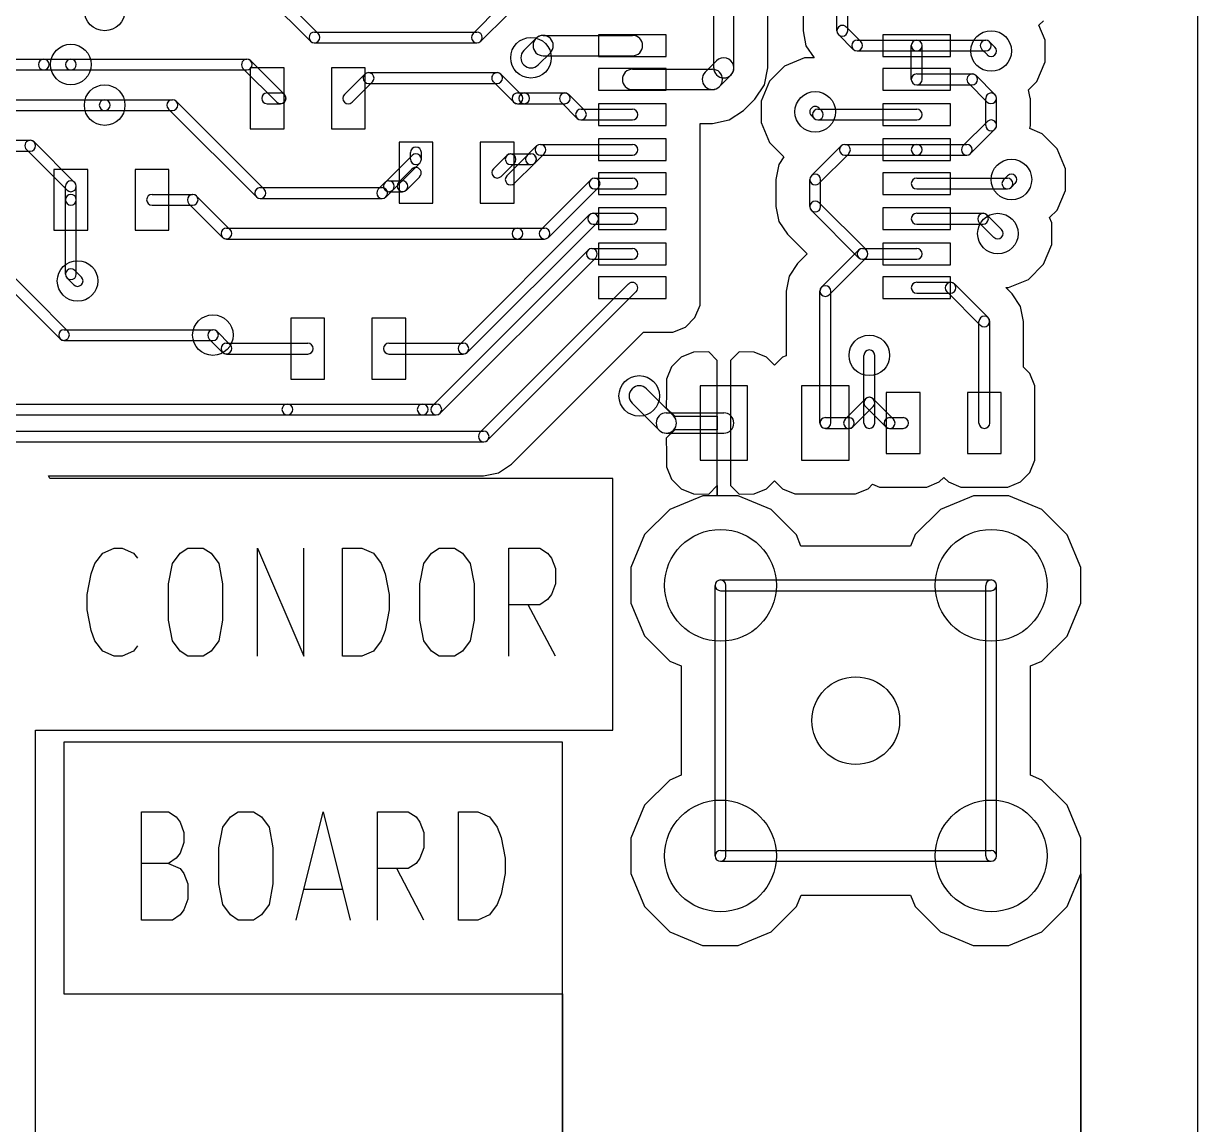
# Model space of a CAD drawing. Extents: x -29274 to 69862, y 24345 to 162744.
# Drawn here: x 52650 to 61325, y 32484 to 40624 of the extents above; entities that cross this region are included whole.
import ezdxf

# ---------------------------------------------------------------- set-up
doc = ezdxf.new("R2010")
doc.units = 0
doc.layers.add('BLACK', color=1, linetype='CONTINUOUS')

msp = doc.modelspace()

# ---------------------------------------------------------------- linework, layer by layer
at = {"layer": 'BLACK'}
for p, q in [((61325, 75620), (61325, 35070)), ((61325, 75620), (61325, 35070)), ((57750, 40296), (57750, 42470)), ((57900, 40296), (57900, 42470)), ((58150, 40295), (58150, 41993)), ((58150, 40295), (58150, 41993)), ((54828, 40549), (54429, 40948)), ((54771, 40492), (54372, 40891)), ((58410, 40870), (58410, 40570)), ((58410, 40870), (58410, 40570)), ((58660, 40570), (58660, 40870)), ((58740, 40570), (58740, 40870)), ((56171, 40748), (55972, 40549)), ((56228, 40691), (56029, 40492)), ((60153, 40610), (60188, 40644)), ((60153, 40610), (60188, 40644)), ((60199, 40499), (60153, 40610)), ((60199, 40499), (60153, 40610)), ((54800, 40560), (56000, 40560)), ((56437, 40513), (56347, 40423)), ((56490, 40535), (57150, 40535)), ((57400, 40540), (56900, 40540)), ((56900, 40540), (56900, 40380)), ((57400, 40380), (57400, 40540)), ((58410, 40570), (58432, 40459)), ((58410, 40570), (58432, 40459)), ((58781, 40432), (58672, 40541)), ((58838, 40489), (58729, 40598)), ((59500, 40540), (59000, 40540)), ((59000, 40540), (59000, 40380)), ((59500, 40380), (59500, 40540)), ((54800, 40480), (56000, 40480)), ((58432, 40459), (58492, 40369)), ((58432, 40459), (58492, 40369)), ((58810, 40500), (59250, 40500)), ((59210, 40210), (59210, 40460)), ((59250, 40500), (59760, 40500)), ((59290, 40210), (59290, 40460)), ((59772, 40392), (59732, 40432)), ((59828, 40448), (59788, 40488)), ((60199, 40340), (60199, 40499)), ((60199, 40340), (60199, 40499)), ((51050, 40360), (52800, 40360)), ((52800, 40360), (53000, 40360)), ((53000, 40360), (54300, 40360)), ((54578, 40099), (54329, 40348)), ((56543, 40407), (56453, 40317)), ((56490, 40385), (57150, 40385)), ((56900, 40380), (57400, 40380)), ((57687, 40264), (57771, 40348)), ((58421, 40369), (58274, 40308)), ((58421, 40369), (58274, 40308)), ((58492, 40369), (58421, 40369)), ((58492, 40369), (58421, 40369)), ((58810, 40420), (59250, 40420)), ((59000, 40380), (59500, 40380)), ((59250, 40420), (59760, 40420)), ((60138, 40194), (60199, 40340)), ((60138, 40194), (60199, 40340)), ((51050, 40280), (52800, 40280)), ((52800, 40280), (53000, 40280)), ((53000, 40280), (54300, 40280)), ((54521, 40042), (54272, 40291)), ((54325, 40295), (54325, 39845)), ((54575, 40295), (54325, 40295)), ((54575, 39845), (54575, 40295)), ((54925, 40295), (54925, 39845)), ((55175, 40295), (54925, 40295)), ((55175, 39845), (55175, 40295)), ((55200, 40260), (56150, 40260)), ((57400, 40290), (56900, 40290)), ((56900, 40290), (56900, 40130)), ((57150, 40285), (57740, 40285)), ((57400, 40130), (57400, 40290)), ((58125, 40171), (58150, 40295)), ((58125, 40171), (58150, 40295)), ((58274, 40308), (58162, 40196)), ((58274, 40308), (58162, 40196)), ((59500, 40290), (59000, 40290)), ((59000, 40290), (59000, 40130)), ((59500, 40130), (59500, 40290)), ((55172, 40248), (55022, 40098)), ((55228, 40192), (55078, 40042)), ((55200, 40180), (56150, 40180)), ((56272, 40042), (56122, 40192)), ((56328, 40098), (56178, 40248)), ((57793, 40158), (57877, 40242)), ((58055, 40065), (58125, 40170)), ((58055, 40065), (58125, 40170)), ((58162, 40196), (58101, 40050)), ((58162, 40196), (58101, 40050)), ((58125, 40170), (58125, 40171)), ((58125, 40170), (58125, 40171)), ((59250, 40250), (59660, 40250)), ((59250, 40170), (59660, 40170)), ((59771, 40042), (59632, 40181)), ((59828, 40099), (59689, 40238)), ((60077, 40134), (60138, 40194)), ((60077, 40134), (60138, 40194)), ((54450, 40110), (54550, 40110)), ((56300, 40110), (56350, 40110)), ((56350, 40110), (56650, 40110)), ((56798, 39979), (56679, 40098)), ((56900, 40130), (57400, 40130)), ((57150, 40135), (57740, 40135)), ((59000, 40130), (59500, 40130)), ((60089, 40071), (60077, 40134)), ((60089, 40071), (60077, 40134)), ((51050, 40060), (53250, 40060)), ((53250, 40060), (53750, 40060)), ((53779, 40048), (54428, 39399)), ((54450, 40030), (54550, 40030)), ((56300, 40030), (56350, 40030)), ((56350, 40030), (56650, 40030)), ((56741, 39922), (56622, 40041)), ((57400, 40030), (56900, 40030)), ((56900, 40030), (56900, 39870)), ((57400, 39870), (57400, 40030)), ((57970, 39980), (58055, 40065)), ((57970, 39980), (58055, 40065)), ((58101, 40050), (58101, 39891)), ((58101, 40050), (58101, 39891)), ((58548, 39978), (58528, 39998)), ((59500, 40030), (59000, 40030)), ((59000, 40030), (59000, 39870)), ((59500, 39870), (59500, 40030)), ((59760, 39870), (59760, 40070)), ((59840, 39870), (59840, 40070)), ((60090, 40070), (60089, 40071)), ((60090, 40070), (60089, 40071)), ((60090, 39870), (60090, 40070)), ((60090, 39870), (60090, 40070)), ((51050, 39980), (53250, 39980)), ((53250, 39980), (53750, 39980)), ((53722, 39991), (54371, 39342)), ((56770, 39990), (57150, 39990)), ((56770, 39910), (57150, 39910)), ((57740, 39885), (57864, 39910)), ((57740, 39885), (57864, 39910)), ((57864, 39910), (57970, 39980)), ((57864, 39910), (57970, 39980)), ((58492, 39922), (58472, 39942)), ((58520, 39990), (59250, 39990)), ((58520, 39910), (59250, 39910)), ((54325, 39845), (54575, 39845)), ((54925, 39845), (55175, 39845)), ((56900, 39870), (57400, 39870)), ((57649, 39819), (57648, 39820)), ((57648, 39820), (57649, 39820)), ((57649, 39819), (57648, 39820)), ((57648, 39820), (57649, 39820)), ((57649, 39820), (57649, 39885)), ((57649, 39885), (57740, 39885)), ((57649, 39820), (57649, 39885)), ((57649, 39885), (57740, 39885)), ((57649, 39659), (57649, 39819)), ((57649, 39659), (57649, 39819)), ((58101, 39891), (58162, 39744)), ((58101, 39891), (58162, 39744)), ((59000, 39870), (59500, 39870)), ((59592, 39718), (59772, 39898)), ((59648, 39662), (59828, 39842)), ((60085, 39846), (60090, 39870)), ((60085, 39846), (60090, 39870)), ((60176, 39808), (60085, 39846)), ((60176, 39808), (60085, 39846)), ((51050, 39760), (52700, 39760)), ((53028, 39448), (52728, 39748)), ((55425, 39745), (55425, 39295)), ((55675, 39745), (55425, 39745)), ((55675, 39295), (55675, 39745)), ((56025, 39745), (56025, 39295)), ((56275, 39745), (56025, 39745)), ((56275, 39295), (56275, 39745)), ((57400, 39770), (56900, 39770)), ((56900, 39770), (56900, 39610)), ((57400, 39610), (57400, 39770)), ((58162, 39744), (58269, 39637)), ((58162, 39744), (58269, 39637)), ((59500, 39770), (59000, 39770)), ((59000, 39770), (59000, 39610)), ((59500, 39610), (59500, 39770)), ((60288, 39696), (60176, 39808)), ((60288, 39696), (60176, 39808)), ((51050, 39680), (52700, 39680)), ((52972, 39392), (52672, 39692)), ((55521, 39648), (55322, 39449)), ((55510, 39620), (55510, 39670)), ((55590, 39620), (55590, 39670)), ((56221, 39648), (56122, 39549)), ((56372, 39648), (56222, 39498)), ((56250, 39660), (56400, 39660)), ((56441, 39718), (56372, 39649)), ((56498, 39661), (56429, 39592)), ((56470, 39730), (57150, 39730)), ((56470, 39650), (57150, 39650)), ((57649, 39569), (57649, 39659)), ((57649, 39569), (57649, 39659)), ((58691, 39718), (58472, 39499)), ((58748, 39661), (58529, 39442)), ((58720, 39730), (59250, 39730)), ((58720, 39650), (59250, 39650)), ((59250, 39730), (59620, 39730)), ((59250, 39650), (59620, 39650)), ((60349, 39549), (60288, 39696)), ((60349, 39549), (60288, 39696)), ((55578, 39591), (55379, 39392)), ((56278, 39591), (56179, 39492)), ((56250, 39580), (56400, 39580)), ((56428, 39592), (56278, 39442)), ((56900, 39610), (57400, 39610)), ((57649, 39560), (57649, 39569)), ((57649, 39560), (57649, 39569)), ((57649, 39409), (57649, 39560)), ((57649, 39409), (57649, 39560)), ((58232, 39581), (58210, 39470)), ((58232, 39581), (58210, 39470)), ((58269, 39637), (58232, 39581)), ((58269, 39637), (58232, 39581)), ((59000, 39610), (59500, 39610)), ((52875, 39545), (52875, 39095)), ((53125, 39545), (52875, 39545)), ((53125, 39095), (53125, 39545)), ((53475, 39545), (53475, 39095)), ((53725, 39545), (53475, 39545)), ((53725, 39095), (53725, 39545)), ((55422, 39449), (55521, 39548)), ((55479, 39392), (55578, 39491)), ((56870, 39480), (57150, 39480)), ((57400, 39520), (56900, 39520)), ((56900, 39520), (56900, 39360)), ((57400, 39360), (57400, 39520)), ((59500, 39520), (59000, 39520)), ((59000, 39520), (59000, 39360)), ((59250, 39480), (59920, 39480)), ((59500, 39360), (59500, 39520)), ((59922, 39498), (59892, 39468)), ((60349, 39390), (60349, 39549)), ((60349, 39390), (60349, 39549)), ((51822, 39391), (52921, 38292)), ((51879, 39448), (52978, 38349)), ((52960, 39320), (52960, 39420)), ((53040, 39320), (53040, 39420)), ((54400, 39410), (55300, 39410)), ((55321, 39448), (55272, 39399)), ((55378, 39391), (55329, 39342)), ((55350, 39460), (55450, 39460)), ((56841, 39468), (56472, 39099)), ((56898, 39411), (56529, 39042)), ((56870, 39400), (57150, 39400)), ((57649, 39310), (57649, 39409)), ((57649, 39310), (57649, 39409)), ((58210, 39470), (58210, 39270)), ((58210, 39470), (58210, 39270)), ((58460, 39270), (58460, 39470)), ((58540, 39270), (58540, 39470)), ((59250, 39400), (59920, 39400)), ((59978, 39442), (59948, 39412)), ((60288, 39244), (60349, 39390)), ((60288, 39244), (60349, 39390)), ((52960, 38770), (52960, 39320)), ((53040, 38770), (53040, 39320)), ((53600, 39360), (53900, 39360)), ((53929, 39348), (54178, 39099)), ((54400, 39330), (55300, 39330)), ((55350, 39380), (55450, 39380)), ((56900, 39360), (57400, 39360)), ((57649, 39309), (57648, 39310)), ((57648, 39310), (57649, 39310)), ((57649, 39309), (57648, 39310)), ((57648, 39310), (57649, 39310)), ((57649, 39149), (57649, 39309)), ((57649, 39149), (57649, 39309)), ((58529, 39298), (58878, 38949)), ((59000, 39360), (59500, 39360)), ((53600, 39280), (53900, 39280)), ((53872, 39291), (54121, 39042)), ((55425, 39295), (55675, 39295)), ((56025, 39295), (56275, 39295)), ((56860, 39220), (57150, 39220)), ((57400, 39260), (56900, 39260)), ((56900, 39260), (56900, 39100)), ((57400, 39100), (57400, 39260)), ((58210, 39270), (58232, 39159)), ((58210, 39270), (58232, 39159)), ((58472, 39241), (58821, 38892)), ((59500, 39260), (59000, 39260)), ((59000, 39260), (59000, 39100)), ((59250, 39220), (59740, 39220)), ((59500, 39100), (59500, 39260)), ((60232, 39189), (60288, 39244)), ((60232, 39189), (60288, 39244)), ((56831, 39208), (55872, 38249)), ((56888, 39151), (55929, 38192)), ((56860, 39140), (57150, 39140)), ((57649, 39050), (57649, 39149)), ((57649, 39050), (57649, 39149)), ((58232, 39159), (58295, 39065)), ((58232, 39159), (58295, 39065)), ((59250, 39140), (59740, 39140)), ((59712, 39151), (59821, 39042)), ((59769, 39208), (59878, 39099)), ((60249, 39149), (60232, 39189)), ((60249, 39149), (60232, 39189)), ((60249, 38990), (60249, 39149)), ((60249, 38990), (60249, 39149)), ((52875, 39095), (53125, 39095)), ((53475, 39095), (53725, 39095)), ((54150, 39110), (56300, 39110)), ((56300, 39110), (56500, 39110)), ((56900, 39100), (57400, 39100)), ((57649, 39049), (57648, 39050)), ((57648, 39050), (57649, 39050)), ((57649, 39049), (57648, 39050)), ((57648, 39050), (57649, 39050)), ((57649, 38889), (57649, 39049)), ((57649, 38889), (57649, 39049)), ((58295, 39065), (58440, 38920)), ((58295, 39065), (58440, 38920)), ((59000, 39100), (59500, 39100)), ((54150, 39030), (56300, 39030)), ((56300, 39030), (56500, 39030)), ((56850, 38960), (57150, 38960)), ((57400, 39000), (56900, 39000)), ((56900, 39000), (56900, 38840)), ((57400, 38840), (57400, 39000)), ((58850, 38960), (59250, 38960)), ((59500, 39000), (59000, 39000)), ((59000, 39000), (59000, 38840)), ((59500, 38840), (59500, 39000)), ((60188, 38844), (60249, 38990)), ((60188, 38844), (60249, 38990)), ((56822, 38948), (55672, 37798)), ((56878, 38892), (55728, 37742)), ((56850, 38880), (57150, 38880)), ((57649, 38799), (57649, 38889)), ((57649, 38799), (57649, 38889)), ((58440, 38920), (58370, 38850)), ((58440, 38920), (58370, 38850)), ((58547, 38674), (58821, 38948)), ((58603, 38618), (58877, 38892)), ((58850, 38880), (59250, 38880)), ((53029, 38798), (53078, 38749)), ((56900, 38840), (57400, 38840)), ((57649, 38790), (57649, 38799)), ((57649, 38790), (57649, 38799)), ((57649, 38639), (57649, 38790)), ((57649, 38639), (57649, 38790)), ((58370, 38850), (58307, 38756)), ((58370, 38850), (58307, 38756)), ((59000, 38840), (59500, 38840)), ((60076, 38732), (60188, 38844)), ((60076, 38732), (60188, 38844)), ((52972, 38741), (53021, 38692)), ((56022, 37599), (57121, 38698)), ((57400, 38750), (56900, 38750)), ((56900, 38750), (56900, 38590)), ((57400, 38590), (57400, 38750)), ((58307, 38756), (58285, 38645)), ((58307, 38756), (58285, 38645)), ((59500, 38750), (59000, 38750)), ((59000, 38750), (59000, 38590)), ((59250, 38710), (59500, 38710)), ((59500, 38590), (59500, 38750)), ((59529, 38698), (59778, 38449)), ((59929, 38671), (60076, 38732)), ((59929, 38671), (60076, 38732)), ((56079, 37542), (57178, 38641)), ((57649, 38540), (57649, 38639)), ((57649, 38540), (57649, 38639)), ((58285, 38645), (58285, 38167)), ((58285, 38645), (58285, 38167)), ((58535, 37671), (58535, 38645)), ((58615, 37671), (58615, 38645)), ((59250, 38630), (59500, 38630)), ((59472, 38641), (59721, 38392)), ((59955, 38625), (59909, 38671)), ((59909, 38671), (59929, 38671)), ((59955, 38625), (59909, 38671)), ((59909, 38671), (59929, 38671)), ((60018, 38531), (59955, 38625)), ((60018, 38531), (59955, 38625)), ((56900, 38590), (57400, 38590)), ((57611, 38449), (57649, 38540)), ((57611, 38449), (57649, 38540)), ((59000, 38590), (59500, 38590)), ((60040, 38420), (60018, 38531)), ((60040, 38420), (60018, 38531)), ((54625, 38445), (54625, 37995)), ((54875, 38445), (54625, 38445)), ((54875, 37995), (54875, 38445)), ((55225, 38445), (55225, 37995)), ((55475, 38445), (55225, 38445)), ((55475, 37995), (55475, 38445)), ((57541, 38379), (57611, 38449)), ((57541, 38379), (57611, 38449)), ((52950, 38360), (54050, 38360)), ((54079, 38348), (54178, 38249)), ((57449, 38341), (57541, 38379)), ((57449, 38341), (57541, 38379)), ((59710, 37670), (59710, 38420)), ((59790, 37670), (59790, 38420)), ((60040, 38082), (60040, 38420)), ((60040, 38082), (60040, 38420)), ((52950, 38280), (54050, 38280)), ((54022, 38291), (54121, 38192)), ((54150, 38260), (54750, 38260)), ((55350, 38260), (55900, 38260)), ((56255, 37365), (57231, 38341)), ((56255, 37365), (57231, 38341)), ((57231, 38341), (57449, 38341)), ((57231, 38341), (57449, 38341)), ((54150, 38180), (54750, 38180)), ((55350, 38180), (55900, 38180)), ((57601, 38194), (57509, 38156)), ((57601, 38194), (57509, 38156)), ((57713, 38195), (57601, 38194)), ((57713, 38195), (57601, 38194)), ((57775, 38133), (57713, 38195)), ((57775, 38133), (57713, 38195)), ((57937, 38195), (57875, 38133)), ((57937, 38195), (57875, 38133)), ((58049, 38194), (57937, 38195)), ((58049, 38194), (57937, 38195)), ((58141, 38156), (58049, 38194)), ((58141, 38156), (58049, 38194)), ((58860, 37670), (58860, 38170)), ((58940, 37670), (58940, 38170)), ((57439, 38086), (57401, 37995)), ((57439, 38086), (57401, 37995)), ((57509, 38156), (57439, 38086)), ((57509, 38156), (57439, 38086)), ((57775, 37720), (57775, 38133)), ((57775, 37720), (57775, 38133)), ((57875, 38133), (57875, 37770)), ((57875, 38133), (57875, 37770)), ((58200, 38097), (58141, 38156)), ((58200, 38097), (58141, 38156)), ((58259, 38156), (58200, 38097)), ((58259, 38156), (58200, 38097)), ((58285, 38167), (58259, 38156)), ((58285, 38167), (58259, 38156)), ((60086, 38036), (60040, 38082)), ((60086, 38036), (60040, 38082)), ((60124, 37944), (60086, 38036)), ((60124, 37944), (60086, 38036)), ((54625, 37995), (54875, 37995)), ((55225, 37995), (55475, 37995)), ((57253, 37923), (57453, 37723)), ((57401, 37995), (57401, 37896)), ((57401, 37995), (57401, 37896)), ((57650, 37945), (57650, 37395)), ((58000, 37945), (57650, 37945)), ((58000, 37395), (58000, 37945)), ((58400, 37945), (58400, 37395)), ((58750, 37945), (58400, 37945)), ((58750, 37395), (58750, 37945)), ((60124, 37494), (60124, 37944)), ((60124, 37494), (60124, 37944)), ((57401, 37896), (57400, 37782)), ((57401, 37896), (57400, 37782)), ((58872, 37848), (58722, 37698)), ((59078, 37698), (58928, 37848)), ((59275, 37895), (59025, 37895)), ((59025, 37895), (59025, 37445)), ((59275, 37445), (59275, 37895)), ((59875, 37895), (59625, 37895)), ((59625, 37895), (59625, 37445)), ((59875, 37445), (59875, 37895)), ((52300, 37810), (54600, 37810)), ((54600, 37810), (55600, 37810)), ((55600, 37810), (55700, 37810)), ((57147, 37817), (57347, 37617)), ((57400, 37782), (57462, 37720)), ((57400, 37782), (57462, 37720)), ((57400, 37745), (57824, 37745)), ((57875, 37770), (57875, 37720)), ((57875, 37770), (57875, 37720)), ((58928, 37792), (58778, 37642)), ((58860, 37670), (58860, 37820)), ((59022, 37642), (58872, 37792)), ((58940, 37670), (58940, 37820)), ((52300, 37730), (54600, 37730)), ((54600, 37730), (55600, 37730)), ((55600, 37730), (55700, 37730)), ((57462, 37720), (57775, 37720)), ((57462, 37720), (57775, 37720)), ((57775, 37620), (57775, 37720)), ((57775, 37720), (57775, 37620)), ((57775, 37620), (57775, 37720)), ((57775, 37720), (57775, 37620)), ((57875, 37720), (57875, 37620)), ((57875, 37720), (57875, 37620)), ((58575, 37710), (58749, 37710)), ((59050, 37710), (59150, 37710)), ((52200, 37610), (56050, 37610)), ((57462, 37620), (57400, 37558)), ((57462, 37620), (57400, 37558)), ((57400, 37595), (57824, 37595)), ((57775, 37620), (57462, 37620)), ((57775, 37620), (57462, 37620)), ((57775, 37207), (57775, 37620)), ((57775, 37207), (57775, 37620)), ((57875, 37620), (57875, 37570)), ((57875, 37620), (57875, 37570)), ((57875, 37570), (57875, 37207)), ((57875, 37570), (57875, 37207)), ((58575, 37630), (58749, 37630)), ((59050, 37630), (59150, 37630)), ((52200, 37530), (56050, 37530)), ((57400, 37558), (57401, 37444)), ((57400, 37558), (57401, 37444)), ((60124, 37395), (60124, 37494)), ((60124, 37395), (60124, 37494)), ((57401, 37444), (57401, 37345)), ((57401, 37444), (57401, 37345)), ((57650, 37395), (58000, 37395)), ((58400, 37395), (58750, 37395)), ((59025, 37445), (59275, 37445)), ((59625, 37445), (59875, 37445)), ((60086, 37304), (60124, 37395)), ((60086, 37304), (60124, 37395)), ((56161, 37302), (56255, 37365)), ((56161, 37302), (56255, 37365)), ((57401, 37345), (57439, 37254)), ((57401, 37345), (57439, 37254)), ((60016, 37234), (60086, 37304)), ((60016, 37234), (60086, 37304)), ((52844, 37260), (52836, 37280)), ((52836, 37280), (56050, 37280)), ((52844, 37260), (52836, 37280)), ((52836, 37280), (56050, 37280)), ((57004, 37260), (52844, 37260)), ((57004, 37260), (52844, 37260)), ((56050, 37280), (56161, 37302)), ((56050, 37280), (56161, 37302)), ((57004, 35400), (57004, 37260)), ((57004, 35400), (57004, 37260)), ((57439, 37254), (57509, 37184)), ((57439, 37254), (57509, 37184)), ((58141, 37184), (58200, 37243)), ((58141, 37184), (58200, 37243)), ((58200, 37243), (58259, 37184)), ((58200, 37243), (58259, 37184)), ((58891, 37184), (58924, 37218)), ((58891, 37184), (58924, 37218)), ((58924, 37218), (58975, 37196)), ((58924, 37218), (58975, 37196)), ((59324, 37196), (59416, 37234)), ((59324, 37196), (59416, 37234)), ((59416, 37234), (59450, 37268)), ((59416, 37234), (59450, 37268)), ((59450, 37268), (59484, 37234)), ((59450, 37268), (59484, 37234)), ((59484, 37234), (59575, 37196)), ((59484, 37234), (59575, 37196)), ((59924, 37196), (60016, 37234)), ((59924, 37196), (60016, 37234)), ((57669, 37132), (57426, 37031)), ((57669, 37132), (57426, 37031)), ((57509, 37184), (57601, 37146)), ((57509, 37184), (57601, 37146)), ((57601, 37146), (57713, 37145)), ((57601, 37146), (57713, 37145)), ((57775, 37132), (57669, 37132)), ((57775, 37132), (57669, 37132)), ((57713, 37145), (57775, 37207)), ((57713, 37145), (57775, 37207)), ((57775, 37132), (57775, 37207)), ((57775, 37207), (57775, 37132)), ((57775, 37132), (57775, 37207)), ((57775, 37207), (57775, 37132)), ((57932, 37132), (57775, 37132)), ((57932, 37132), (57775, 37132)), ((57875, 37207), (57937, 37145)), ((57875, 37207), (57937, 37145)), ((58175, 37031), (57932, 37132)), ((58175, 37031), (57932, 37132)), ((57937, 37145), (58049, 37146)), ((57937, 37145), (58049, 37146)), ((58049, 37146), (58141, 37184)), ((58049, 37146), (58141, 37184)), ((58259, 37184), (58350, 37146)), ((58259, 37184), (58350, 37146)), ((58350, 37146), (58449, 37146)), ((58350, 37146), (58449, 37146)), ((58449, 37146), (58799, 37146)), ((58449, 37146), (58799, 37146)), ((58799, 37146), (58891, 37184)), ((58799, 37146), (58891, 37184)), ((58975, 37196), (59074, 37196)), ((58975, 37196), (59074, 37196)), ((59074, 37196), (59324, 37196)), ((59074, 37196), (59324, 37196)), ((59669, 37132), (59426, 37031)), ((59669, 37132), (59426, 37031)), ((59575, 37196), (59674, 37196)), ((59575, 37196), (59674, 37196)), ((59932, 37132), (59669, 37132)), ((59932, 37132), (59669, 37132)), ((59674, 37196), (59924, 37196)), ((59674, 37196), (59924, 37196)), ((60175, 37031), (59932, 37132)), ((60175, 37031), (59932, 37132)), ((57426, 37031), (57239, 36845)), ((57426, 37031), (57239, 36845)), ((58361, 36844), (58175, 37031)), ((58361, 36844), (58175, 37031)), ((59426, 37031), (59239, 36845)), ((59426, 37031), (59239, 36845)), ((60361, 36844), (60175, 37031)), ((60361, 36844), (60175, 37031)), ((57239, 36845), (57138, 36602)), ((57239, 36845), (57138, 36602)), ((58395, 36760), (58361, 36844)), ((58395, 36760), (58361, 36844)), ((59239, 36845), (59203, 36760)), ((59239, 36845), (59203, 36760)), ((60462, 36601), (60361, 36844)), ((60462, 36601), (60361, 36844)), ((53178, 36632), (53236, 36708)), ((53236, 36708), (53321, 36746)), ((53321, 36746), (53378, 36746)), ((53378, 36746), (53464, 36708)), ((53464, 36708), (53493, 36670)), ((53750, 36632), (53807, 36708)), ((53807, 36708), (53864, 36746)), ((53864, 36746), (53978, 36746)), ((53978, 36746), (54036, 36708)), ((54036, 36708), (54093, 36632)), ((54379, 35946), (54379, 36746)), ((54379, 36746), (54722, 35946)), ((54722, 35946), (54722, 36746)), ((55008, 35946), (55008, 36746)), ((55008, 36746), (55151, 36746)), ((55151, 36746), (55236, 36708)), ((55236, 36708), (55294, 36632)), ((55608, 36632), (55665, 36708)), ((55665, 36708), (55722, 36746)), ((55722, 36746), (55836, 36746)), ((55836, 36746), (55894, 36708)), ((55894, 36708), (55951, 36632)), ((56237, 35946), (56237, 36746)), ((56237, 36746), (56465, 36746)), ((56465, 36746), (56523, 36708)), ((56523, 36708), (56551, 36670)), ((59203, 36760), (58395, 36760)), ((59203, 36760), (58395, 36760)), ((53150, 36556), (53178, 36632)), ((53721, 36480), (53750, 36632)), ((54093, 36632), (54121, 36480)), ((55294, 36632), (55322, 36556)), ((55579, 36480), (55608, 36632)), ((55951, 36632), (55979, 36480)), ((56551, 36670), (56580, 36594)), ((53121, 36403), (53150, 36556)), ((55322, 36556), (55351, 36403)), ((56580, 36594), (56580, 36480)), ((57138, 36602), (57138, 36339)), ((57138, 36602), (57138, 36339)), ((60462, 36338), (60462, 36601)), ((60462, 36338), (60462, 36601)), ((53721, 36213), (53721, 36480)), ((54121, 36480), (54121, 36213)), ((55579, 36213), (55579, 36480)), ((55979, 36480), (55979, 36213)), ((56580, 36480), (56551, 36403)), ((57760, 34470), (57760, 36470)), ((57800, 36510), (59800, 36510)), ((57840, 34470), (57840, 36470)), ((59760, 34470), (59760, 36470)), ((59840, 34470), (59840, 36470)), ((53121, 36289), (53121, 36403)), ((55351, 36403), (55351, 36289)), ((56523, 36365), (56465, 36327)), ((56551, 36403), (56523, 36365)), ((57800, 36430), (59800, 36430)), ((53150, 36137), (53121, 36289)), ((55351, 36289), (55322, 36137)), ((56465, 36327), (56237, 36327)), ((56580, 35946), (56380, 36327)), ((57138, 36339), (57239, 36096)), ((57138, 36339), (57239, 36096)), ((60361, 36095), (60462, 36338)), ((60361, 36095), (60462, 36338)), ((53750, 36060), (53721, 36213)), ((54121, 36213), (54093, 36060)), ((55608, 36060), (55579, 36213)), ((55979, 36213), (55951, 36060)), ((53178, 36060), (53150, 36137)), ((55322, 36137), (55294, 36060)), ((57239, 36096), (57425, 35909)), ((57239, 36096), (57425, 35909)), ((60174, 35909), (60361, 36095)), ((60174, 35909), (60361, 36095)), ((53236, 35984), (53178, 36060)), ((53493, 36022), (53464, 35984)), ((53807, 35984), (53750, 36060)), ((54093, 36060), (54036, 35984)), ((55294, 36060), (55236, 35984)), ((55665, 35984), (55608, 36060)), ((55951, 36060), (55894, 35984)), ((53321, 35946), (53236, 35984)), ((53378, 35946), (53321, 35946)), ((53464, 35984), (53378, 35946)), ((53864, 35946), (53807, 35984)), ((53978, 35946), (53864, 35946)), ((54036, 35984), (53978, 35946)), ((55151, 35946), (55008, 35946)), ((55236, 35984), (55151, 35946)), ((55722, 35946), (55665, 35984)), ((55836, 35946), (55722, 35946)), ((55894, 35984), (55836, 35946)), ((57425, 35909), (57510, 35874)), ((57425, 35909), (57510, 35874)), ((57510, 35874), (57510, 35066)), ((57510, 35874), (57510, 35066)), ((60090, 35875), (60174, 35909)), ((60090, 35875), (60174, 35909)), ((60090, 35067), (60090, 35875)), ((60090, 35067), (60090, 35875)), ((52740, 33320), (52740, 35400)), ((52740, 35400), (57004, 35400)), ((52740, 33320), (52740, 35400)), ((52740, 35400), (57004, 35400)), ((56632, 35310), (52949, 35310)), ((52949, 35310), (52949, 33450)), ((56632, 35310), (52949, 35310)), ((52949, 35310), (52949, 33450)), ((56632, 33450), (56632, 35310)), ((56632, 33450), (56632, 35310)), ((57510, 35066), (57426, 35031)), ((57510, 35066), (57426, 35031)), ((60175, 35031), (60090, 35067)), ((60175, 35031), (60090, 35067)), ((61325, 35070), (61325, 34920)), ((61325, 35070), (61325, 34920)), ((57426, 35031), (57239, 34845)), ((57426, 35031), (57239, 34845)), ((60361, 34844), (60175, 35031)), ((60361, 34844), (60175, 35031)), ((61325, 34920), (61325, 26445)), ((61325, 34920), (61325, 26445)), ((53522, 33996), (53522, 34796)), ((53522, 34796), (53722, 34796)), ((53722, 34796), (53779, 34758)), ((54179, 34758), (54236, 34796)), ((54236, 34796), (54350, 34796)), ((54350, 34796), (54408, 34758)), ((54665, 33996), (54865, 34796)), ((54865, 34796), (55065, 33996)), ((55265, 33996), (55265, 34796)), ((55265, 34796), (55493, 34796)), ((55493, 34796), (55551, 34758)), ((55865, 33996), (55865, 34796)), ((55865, 34796), (56008, 34796)), ((56008, 34796), (56093, 34758)), ((57239, 34845), (57138, 34602)), ((57239, 34845), (57138, 34602)), ((60462, 34601), (60361, 34844)), ((60462, 34601), (60361, 34844)), ((53779, 34758), (53808, 34720)), ((53808, 34720), (53836, 34644)), ((54122, 34682), (54179, 34758)), ((54408, 34758), (54465, 34682)), ((55551, 34758), (55579, 34720)), ((55579, 34720), (55608, 34644)), ((56093, 34758), (56151, 34682)), ((53836, 34644), (53836, 34568)), ((54093, 34530), (54122, 34682)), ((54465, 34682), (54493, 34530)), ((55608, 34644), (55608, 34530)), ((56151, 34682), (56179, 34606)), ((53836, 34568), (53808, 34491)), ((54093, 34263), (54093, 34530)), ((54493, 34530), (54493, 34263)), ((55608, 34530), (55579, 34453)), ((56179, 34606), (56208, 34453)), ((57138, 34602), (57138, 34339)), ((57138, 34602), (57138, 34339)), ((60462, 34338), (60462, 34601)), ((60462, 34338), (60462, 34601)), ((53779, 34453), (53722, 34415)), ((53808, 34491), (53779, 34453)), ((55579, 34453), (55551, 34415)), ((56208, 34453), (56208, 34339)), ((57800, 34510), (59800, 34510)), ((53722, 34415), (53522, 34415)), ((53722, 34415), (53808, 34377)), ((53808, 34377), (53836, 34339)), ((55493, 34377), (55265, 34377)), ((55608, 33996), (55408, 34377)), ((55551, 34415), (55493, 34377)), ((57800, 34430), (59800, 34430)), ((53836, 34339), (53865, 34263)), ((56208, 34339), (56179, 34187)), ((57138, 34339), (57239, 34096)), ((57138, 34339), (57239, 34096)), ((60361, 34095), (60462, 34338)), ((60361, 34095), (60462, 34338)), ((60462, 26820), (60462, 34338)), ((60462, 34338), (60462, 26820)), ((60462, 26820), (60462, 34338)), ((60462, 34338), (60462, 26820)), ((53865, 34263), (53865, 34149)), ((54122, 34110), (54093, 34263)), ((54493, 34263), (54465, 34110)), ((54722, 34225), (55008, 34225)), ((56179, 34187), (56151, 34110)), ((58361, 34095), (58396, 34180)), ((58361, 34095), (58396, 34180)), ((58396, 34180), (59204, 34180)), ((58396, 34180), (59204, 34180)), ((59204, 34180), (59239, 34096)), ((59204, 34180), (59239, 34096)), ((53865, 34149), (53836, 34072)), ((54179, 34034), (54122, 34110)), ((54465, 34110), (54408, 34034)), ((56151, 34110), (56093, 34034)), ((57239, 34096), (57425, 33909)), ((57239, 34096), (57425, 33909)), ((58174, 33909), (58361, 34095)), ((58174, 33909), (58361, 34095)), ((59239, 34096), (59425, 33909)), ((59239, 34096), (59425, 33909)), ((60174, 33909), (60361, 34095)), ((60174, 33909), (60361, 34095)), ((53808, 34034), (53750, 33996)), ((53836, 34072), (53808, 34034)), ((54236, 33996), (54179, 34034)), ((54408, 34034), (54350, 33996)), ((56093, 34034), (56008, 33996)), ((53750, 33996), (53522, 33996)), ((54350, 33996), (54236, 33996)), ((56008, 33996), (55865, 33996)), ((57425, 33909), (57668, 33808)), ((57425, 33909), (57668, 33808)), ((57931, 33808), (58174, 33909)), ((57931, 33808), (58174, 33909)), ((59425, 33909), (59668, 33808)), ((59425, 33909), (59668, 33808)), ((59931, 33808), (60174, 33909)), ((59931, 33808), (60174, 33909)), ((57668, 33808), (57931, 33808)), ((57668, 33808), (57931, 33808)), ((59668, 33808), (59931, 33808)), ((59668, 33808), (59931, 33808)), ((52949, 33450), (56632, 33450)), ((52949, 33450), (56632, 33450)), ((56632, 32143), (56632, 33450)), ((56632, 33450), (56632, 32143)), ((56632, 32143), (56632, 33450)), ((56632, 33450), (56632, 32143)), ((52740, 33120), (52740, 33320)), ((52740, 33120), (52740, 33320)), ((52740, 30787), (52740, 33120)), ((52740, 30787), (52740, 33120))]:
    msp.add_line(p, q, dxfattribs=at)
for centre, radius in [((53250, 40720), 150), ((56400, 40370), 150), ((59800, 40420), 150), ((53000, 40320), 150), ((53250, 40020), 150), ((58500, 39970), 150), ((59950, 39470), 150), ((59850, 39070), 150), ((53050, 38720), 150), ((54050, 38320), 150), ((58900, 38170), 150), ((57200, 37870), 150), ((57800, 36470), 413), ((59800, 36470), 413), ((58800, 35470), 324), ((57800, 34470), 413), ((59800, 34470), 413)]:
    msp.add_circle(centre, radius, dxfattribs=at)
for centre, radius, start, end in [((58701, 40569), 40, 405, 585), ((54800, 40520), 40, 90, 270), ((54799, 40521), 40, 225, 405), ((56000, 40520), 40, 135, 315), ((56000, 40520), 40, 270, 450), ((56490, 40460), 75, 90, 270), ((56490, 40460), 75, -45, 135), ((57150, 40460), 75, 270, 450), ((58700, 40570), 40, 180, 360), ((58810, 40460), 40, 90, 270), ((58809, 40461), 40, 225, 405), ((59250, 40460), 40, 90, 270), ((59250, 40460), 40, 360, 540), ((59250, 40460), 40, 270, 450), ((59760, 40460), 40, 405, 585), ((59760, 40460), 40, 270, 450), ((59800, 40420), 40, 225, 405), ((52800, 40320), 40, 90, 270), ((52800, 40320), 40, 270, 450), ((53000, 40320), 40, 90, 270), ((53000, 40320), 40, 270, 450), ((54301, 40319), 40, 405, 585), ((54300, 40320), 40, 270, 450), ((56400, 40370), 75, 135, 315), ((57824, 40295), 75, 315, 495), ((55200, 40220), 40, 90, 270), ((55200, 40220), 40, -45, 135), ((56150, 40220), 40, 405, 585), ((56150, 40220), 40, 270, 450), ((57150, 40210), 75, 90, 270), ((57740, 40211), 75, 135, 315), ((57740, 40210), 75, 270, 450), ((57825, 40296), 75, 180, 360), ((59250, 40210), 40, 90, 270), ((59250, 40210), 40, 180, 360), ((59661, 40209), 40, 405, 585), ((59660, 40210), 40, 270, 450), ((54450, 40070), 40, 90, 270), ((54549, 40071), 40, 225, 405), ((54550, 40070), 40, 270, 450), ((55050, 40070), 40, 135, 315), ((56300, 40070), 40, 90, 270), ((56300, 40070), 40, 225, 405), ((56350, 40070), 40, 90, 270), ((56350, 40070), 40, 270, 450), ((56651, 40069), 40, 405, 585), ((56650, 40070), 40, 270, 450), ((59800, 40070), 40, 360, 540), ((59799, 40071), 40, 225, 405), ((53250, 40020), 40, 90, 270), ((53250, 40020), 40, 270, 450), ((53750, 40020), 40, 45, 225), ((53750, 40020), 40, 270, 450), ((58500, 39970), 40, 405, 585), ((56770, 39950), 40, 90, 270), ((56769, 39951), 40, 225, 405), ((57150, 39950), 40, 270, 450), ((58520, 39950), 40, 90, 270), ((58520, 39950), 40, 225, 405), ((59250, 39950), 40, 270, 450), ((59800, 39870), 40, 315, 495), ((59800, 39870), 40, 180, 360), ((52700, 39720), 40, 405, 585), ((52700, 39720), 40, 270, 450), ((55550, 39670), 40, 360, 540), ((55550, 39620), 40, -45, 135), ((56250, 39620), 40, 90, 270), ((56249, 39619), 40, -45, 135), ((56400, 39620), 40, 135, 315), ((56400, 39620), 40, -45, 135), ((56400, 39620), 40, 270, 450), ((56470, 39690), 40, 90, 270), ((56470, 39690), 40, -45, 135), ((57150, 39690), 40, 270, 450), ((58720, 39690), 40, 90, 270), ((58720, 39690), 40, -45, 135), ((59250, 39690), 40, 90, 270), ((59250, 39690), 40, 270, 450), ((59620, 39690), 40, 135, 315), ((59620, 39690), 40, 270, 450), ((55550, 39620), 40, 180, 360), ((55549, 39519), 40, 315, 495), ((56151, 39521), 40, 135, 315), ((56250, 39470), 40, 135, 315), ((56870, 39440), 40, 90, 270), ((56870, 39440), 40, -45, 135), ((57150, 39440), 40, 270, 450), ((58500, 39470), 40, 360, 540), ((58500, 39470), 40, 135, 315), ((59250, 39440), 40, 90, 270), ((59920, 39440), 40, 270, 450), ((59950, 39470), 40, -45, 135), ((53000, 39420), 40, 360, 540), ((53000, 39420), 40, 225, 405), ((54400, 39370), 40, 90, 270), ((54400, 39370), 40, 225, 405), ((55300, 39370), 40, 135, 315), ((55300, 39370), 40, 270, 450), ((55350, 39420), 40, 90, 270), ((55350, 39420), 40, 135, 315), ((55350, 39420), 40, -45, 135), ((55451, 39421), 40, 135, 315), ((55450, 39420), 40, 270, 450), ((59920, 39440), 40, 135, 315), ((53000, 39320), 40, 360, 540), ((53000, 39320), 40, 180, 360), ((53600, 39320), 40, 90, 270), ((53901, 39319), 40, 45, 225), ((53900, 39320), 40, 270, 450), ((58500, 39270), 40, 45, 225), ((56860, 39180), 40, 90, 270), ((56859, 39179), 40, -45, 135), ((57150, 39180), 40, 270, 450), ((58500, 39270), 40, 180, 360), ((59250, 39180), 40, 90, 270), ((59741, 39179), 40, 45, 225), ((59740, 39180), 40, 270, 450), ((54150, 39070), 40, 90, 270), ((54149, 39071), 40, 225, 405), ((56300, 39070), 40, 90, 270), ((56300, 39070), 40, 270, 450), ((56500, 39070), 40, 135, 315), ((56500, 39070), 40, 270, 450), ((59849, 39071), 40, 225, 405), ((56850, 38920), 40, 90, 270), ((56850, 38920), 40, -45, 135), ((57150, 38920), 40, 270, 450), ((58850, 38920), 40, 90, 270), ((58849, 38920), 40, 315, 495), ((59250, 38920), 40, 270, 450), ((58850, 38920), 40, 225, 405), ((53000, 38770), 40, 45, 225), ((53000, 38770), 40, 180, 360), ((53050, 38720), 40, 225, 405), ((57149, 38669), 40, 315, 495), ((59250, 38670), 40, 90, 270), ((59501, 38669), 40, 45, 225), ((59500, 38670), 40, 270, 450), ((58575, 38645), 40, 360, 540), ((58575, 38646), 40, 135, 315), ((59750, 38420), 40, 360, 540), ((59749, 38421), 40, 225, 405), ((52950, 38320), 40, 90, 270), ((52949, 38321), 40, 225, 405), ((54051, 38319), 40, 45, 225), ((54050, 38320), 40, 270, 450), ((54150, 38220), 40, 90, 270), ((54750, 38220), 40, 270, 450), ((55350, 38220), 40, 90, 270), ((55900, 38220), 40, 270, 450), ((54149, 38221), 40, 225, 405), ((55901, 38221), 40, 135, 315), ((58900, 38170), 40, 360, 540), ((57200, 37870), 75, 45, 225), ((58900, 37820), 40, 360, 540), ((58900, 37820), 40, 405, 585), ((58900, 37820), 40, -45, 135), ((54600, 37770), 40, 90, 270), ((54600, 37770), 40, 270, 450), ((55600, 37770), 40, 90, 270), ((55600, 37770), 40, 270, 450), ((55700, 37770), 40, 135, 315), ((55700, 37770), 40, 270, 450), ((57400, 37670), 75, 90, 270), ((57824, 37670), 75, 270, 450), ((57400, 37670), 75, 225, 405), ((58575, 37670), 40, 90, 270), ((58575, 37671), 40, 180, 360), ((58750, 37670), 40, 135, 315), ((58749, 37670), 40, 270, 450), ((58900, 37670), 40, 180, 360), ((58900, 37670), 40, 180, 360), ((59050, 37670), 40, 90, 270), ((59050, 37670), 40, 225, 405), ((59150, 37670), 40, 270, 450), ((59750, 37670), 40, 180, 360), ((56051, 37571), 40, 135, 315), ((56050, 37570), 40, 270, 450), ((57800, 36470), 40, 90, 270), ((57800, 36470), 40, 360, 540), ((59800, 36470), 40, 360, 540), ((59800, 36470), 40, 270, 450), ((57800, 34470), 40, 90, 270), ((57800, 34470), 40, 180, 360), ((59800, 34470), 40, 180, 360), ((59800, 34470), 40, 270, 450)]:
    msp.add_arc(centre, radius, start, end, dxfattribs=at)

doc.saveas('drawing.dxf')
